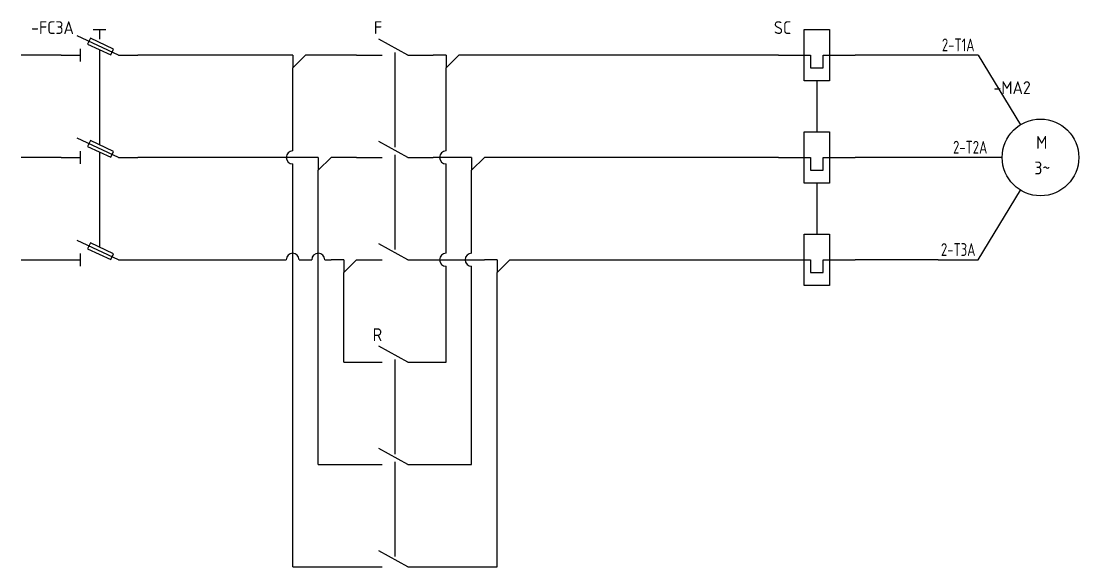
# Model space of a CAD drawing. Header units: millimetres. Extents: x 79 to 3480, y -400 to 3329.
# Drawn here: x 1383.8 to 1797.5, y -200 to 13.3 of the extents above; entities that cross this region are included whole.
import ezdxf
from ezdxf.enums import TextEntityAlignment as Align

# ---------------------------------------------------------------- set-up
doc = ezdxf.new("R2010")
doc.units = ezdxf.units.MM
doc.header["$MEASUREMENT"] = 0
for name, color, linetype in [('BLK_', 7, 'Continuous'), ('BRN_', 7, 'Continuous'), ('GRY_', 7, 'Continuous'), ('LINK', 9, 'Continuous'), ('MISC', 7, 'Continuous'), ('SYMS', 7, 'Continuous'), ('TAGS', 150, 'Continuous'), ('WIREFIXED', 7, 'Continuous'), ('YEL_14_THHN', 2, 'Continuous')]:
    doc.layers.add(name, color=color, linetype=linetype)
doc.styles.add('WD_IEC', font='ISOCP2.shx', dxfattribs={"width": 0.9, "height": 4})

# ---------------------------------------------------------------- blocks, each defined once
blk = doc.blocks.new('HT0_184')
for p, q in [((0, 0), (-2.5, 0)), ((0, 0), (0, -2.5)), ((0, -2.5), (2.5, 0))]:
    blk.add_line(p, q)
at = {"style": 'WD_IEC', "flags": 1}
for tag, p in [('X4TERM01', (-2.5, 0)), ('X1TERM01', (2.5, 0)), ('WDWSEQ', (1.53, -1.26)), ('X8TERM01', (0, -2.5))]:
    blk.add_attdef(tag, p, '', height=0.4, dxfattribs=at)
blk = doc.blocks.new('HMS21')
for p, q in [((2.5, 0), (-3.125, 3.125)), ((-7.5, 0), (-2.5, 0)), ((2.5, 0), (7.5, 0))]:
    blk.add_line(p, q)
at = {"style": 'WD_IEC'}
for tag, p in [('INST', (-2.5, 10.125)), ('LOC', (-2.5, 7.125)), ('TAG2', (-2.5, 4.125)), ('DESC1', (-2.5, -9.25)), ('DESC2', (-2.5, -12.25)), ('DESC3', (-2.5, -15.25))]:
    blk.add_attdef(tag, text='', height=2.5, dxfattribs=at).set_placement(p, align=Align.RIGHT)
for tag, p, height, flags in [('TERM01', (-7.5, 1), 2, 8), ('X2LINK', (0, 2), 0.32, 1), ('X4TERM01', (-7.5, 0), 0.32, 1), ('X8LINK', (0, 0.5), 0.32, 1), ('X1TERM02', (7.5, 0), 0.32, 1), ('CONTACT', (6.5, -2.25), 1, 1), ('FAMILY', (6.5, -3.75), 1, 1)]:
    blk.add_attdef(tag, p, '', height=height, dxfattribs=dict(at, flags=flags))
at = {"style": 'WD_IEC', "flags": 8}
for tag, height, p in [('TERM02', 2, (7.5, 1)), ('XREF', 2.5, (-2.5, -6.25))]:
    blk.add_attdef(tag, text='', height=height, dxfattribs=at).set_placement(p, align=Align.RIGHT)
blk = doc.blocks.new('HDS11F')
for p, q in [((-1.25, 5), (1.25, 5)), ((0, 5), (0, 3.11)), ((3.75, 0), (-4.38, 3.75)), ((-7.5, 0), (-3.75, 0)), ((-3.75, 1.25), (-3.75, -1.25)), ((3.75, 0), (7.5, 0))]:
    blk.add_line(p, q)
blk.add_lwpolyline([(2.76, 1.19), (-1.77, 3.3), (-2.3, 2.17), (2.24, 0.06)], close=True)
at = {"style": 'WD_IEC'}
for tag, p in [('INST', (-5, 10.12)), ('LOC', (-5, 7.12)), ('TAG1', (-5, 4.12)), ('RATING1', (-5, -3.67)), ('DESC1', (-5, -9.67)), ('DESC2', (-5, -12.67)), ('DESC3', (-5, -15.67))]:
    blk.add_attdef(tag, text='', height=2.5, dxfattribs=at).set_placement(p, align=Align.RIGHT)
for tag, p, height, flags in [('MFG', (4.92, 12.12), 1.5, 9), ('CAT', (4.92, 9.62), 1.5, 9), ('TERM01', (-7.5, 1), 2, 8), ('X2LINK', (0, 2.43), 0.32, 1), ('X4TERM01', (-7.5, 0), 0.32, 1), ('X8LINK', (0, 1.04), 0.32, 1), ('X1TERM02', (7.5, 0), 0.32, 1), ('ASSYCODE', (12.25, -2.75), 1, 1), ('FAMILY', (12.25, -4.25), 1, 1), ('CATDESC', (12.25, -5.75), 1, 1)]:
    blk.add_attdef(tag, p, '', height=height, dxfattribs=dict(at, flags=flags))
at = {"style": 'WD_IEC', "flags": 8}
blk.add_attdef('TERM02', text='', height=2, dxfattribs=at).set_placement((7.5, 1), align=Align.RIGHT)
at = {"lineweight": 15, "style": 'WD_IEC'}
blk.add_attdef('XREF', text='', height=2.5, dxfattribs=at).set_placement((-5, -6.67), align=Align.RIGHT)
blk = doc.blocks.new('HDS21F')
for p, q in [((3.75, 0), (-4.38, 3.75)), ((-7.5, 0), (-3.75, 0)), ((-3.75, 1.25), (-3.75, -1.25)), ((3.75, 0), (7.5, 0))]:
    blk.add_line(p, q)
blk.add_lwpolyline([(2.76, 1.19), (-1.77, 3.3), (-2.3, 2.17), (2.24, 0.06)], close=True)
at = {"style": 'WD_IEC'}
for tag, p in [('INST', (-5, 10.12)), ('LOC', (-5, 7.12)), ('TAG2', (-5, 4.12)), ('RATING1', (-5, -7.5)), ('DESC1', (-5, -13.5)), ('DESC2', (-5, -16.5)), ('DESC3', (-5, -19.5))]:
    blk.add_attdef(tag, text='', height=2.5, dxfattribs=at).set_placement(p, align=Align.RIGHT)
for tag, p, height, flags in [('TERM01', (-7.5, 1), 2, 8), ('X2LINK', (0, 2.43), 0.32, 1), ('X4TERM01', (-7.5, 0), 0.32, 1), ('X8LINK', (0, 1.04), 0.32, 1), ('X1TERM02', (7.5, 0), 0.32, 1), ('CONTACT', (12.23, -3.03), 1, 1), ('FAMILY', (12.25, -4.25), 1, 1)]:
    blk.add_attdef(tag, p, '', height=height, dxfattribs=dict(at, flags=flags))
at = {"style": 'WD_IEC', "flags": 8}
blk.add_attdef('TERM02', text='', height=2, dxfattribs=at).set_placement((7.5, 1), align=Align.RIGHT)
at = {"lineweight": 15, "style": 'WD_IEC'}
blk.add_attdef('XREF', text='', height=2.5, dxfattribs=at).set_placement((-5, -10.5), align=Align.RIGHT)
blk = doc.blocks.new('HMO13')
blk.add_circle((0, 0), 7.5)
at = {"style": 'WD_IEC'}
for tag, p in [('INST', (-1.91, 19.4)), ('LOC', (-1.91, 15.9)), ('TAG1', (-1.91, 12.4))]:
    blk.add_attdef(tag, text='', height=2.5, dxfattribs=at).set_placement(p, align=Align.RIGHT)
for tag, p, height, flags in [('ASSYCODE', (7.73, 20.6), 1, 1), ('FAMILY', (7.73, 19.1), 1, 1), ('CATDESC', (7.73, 17.6), 1, 1), ('MFG', (7.9, 14.22), 1.5, 9), ('CAT', (7.9, 11.72), 1.5, 9), ('X0TERM01', (-3.9, 6.4), 0.32, 1), ('X2LINK', (0, 7.5), 0.32, 1), ('TERM04', (7.5, 1), 2, 8), ('X4TERM02', (-7.5, 0), 0.32, 1), ('X1TERM04', (7.5, 0), 0.32, 1), ('X0TERM03', (-3.9, -6.4), 0.32, 1), ('X8LINK', (0, -7.5), 0.32, 1)]:
    blk.add_attdef(tag, p, '', height=height, dxfattribs=dict(at, flags=flags))
at = {"lineweight": 15, "style": 'WD_IEC'}
for tag, p in [('XREF', (16.25, 12.88)), ('WDTAGALT', (16.14, -16.32))]:
    blk.add_attdef(tag, p, '', height=2.5, dxfattribs=at)
at = {"style": 'WD_IEC'}
for tag, p in [('DESC1', (16.25, 9.12)), ('DESC2', (16.25, 5.62)), ('DESC3', (16.25, 2.12)), ('RATING1', (16.25, -2.62)), ('RATING2', (16.25, -6.12)), ('RATING3', (16.25, -9.62)), ('RATING4', (16.3, -12.99))]:
    blk.add_attdef(tag, p, '', height=2.5, dxfattribs=at)
at = {"style": 'WD_IEC', "flags": 8}
for tag, p in [('TERM01', (3.49, 8.04)), ('TERM02', (-7.86, 0.84)), ('TERM03', (4.31, -10.13))]:
    blk.add_attdef(tag, text='', height=2, dxfattribs=at).set_placement(p, align=Align.RIGHT)
at = {"style": 'WD_IEC'}
for tag, p in [('M', (0.24, 1.7)), ('3~', (0.34, -3.3))]:
    blk.add_attdef(tag, text='', height=2.5, dxfattribs=at).set_placement(p, align=Align.CENTER)
blk = doc.blocks.new('WD_WNH')
at = {"linetype": 'Continuous', "style": 'WD_IEC', "width": 0.8}
blk.add_attdef('WIRENO', text='', height=2.5, dxfattribs=at).set_placement((0, 0.75), align=Align.CENTER)
at = {"style": 'WD_IEC', "flags": 1}
for tag, p in [('W08USER', (0, 0.375)), ('W04USER', (0, 0.875)), ('W05USER', (0, 0.75)), ('W09USER', (0, 0.25)), ('W03USER', (0, 1)), ('W06USER', (0, 0.625)), ('W07USER', (0, 0.5)), ('W02USER', (0, 1.125)), ('W01USER', (0, 1.25)), ('W10USER', (0, 0.125))]:
    blk.add_attdef(tag, text='', height=0.08, dxfattribs=at).set_placement(p, align=Align.CENTER)
blk = doc.blocks.new('HOL1')
for p, q in [((-7.5, 0), (-1.25, 0)), ((-1.25, 0), (-1.25, -2.5)), ((1.25, 0), (2.5, 0)), ((1.25, -2.5), (1.25, 0)), ((2.5, 0), (7.5, 0)), ((-1.25, -2.5), (1.25, -2.5))]:
    blk.add_line(p, q)
blk.add_lwpolyline([(-2.5, 5), (2.5, 5), (2.5, -5), (-2.5, -5)], close=True)
at = {"style": 'WD_IEC'}
for tag, p in [('INST', (-5, 11.12)), ('LOC', (-5, 7.62)), ('TAG1', (-5, 4.12)), ('DESC1', (-5, -11.29)), ('DESC2', (-5, -14.79)), ('DESC3', (-5, -18.29))]:
    blk.add_attdef(tag, text='', height=2.5, dxfattribs=at).set_placement(p, align=Align.RIGHT)
for tag, p, height, flags in [('X2LINK', (0, 5), 0.32, 1), ('TERM01', (-7.5, 1), 2, 8), ('X4TERM01', (-7.5, 0), 0.32, 1), ('X1TERM02', (7.5, 0), 0.32, 1), ('X8LINK', (0, -5), 0.32, 1), ('ASSYCODE', (2.5, -7.5), 1, 1), ('FAMILY', (2.5, -9), 1, 1), ('CATDESC', (2.5, -10.5), 1, 1), ('MFG', (2.42, -15.4), 1.5, 9), ('CAT', (2.42, -17.9), 1.5, 9)]:
    blk.add_attdef(tag, p, '', height=height, dxfattribs=dict(at, flags=flags))
at = {"style": 'WD_IEC', "flags": 8}
blk.add_attdef('TERM02', text='', height=2, dxfattribs=at).set_placement((7.5, 1), align=Align.RIGHT)
at = {"lineweight": 15, "style": 'WD_IEC'}
for tag, p in [('RATING1', (-5, -3.79)), ('XREF', (-5, -7.54))]:
    blk.add_attdef(tag, text='', height=2.5, dxfattribs=at).set_placement(p, align=Align.RIGHT)
blk = doc.blocks.new('HOL2')
for p, q in [((-7.5, 0), (-1.25, 0)), ((-1.25, 0), (-1.25, -2.5)), ((1.25, 0), (2.5, 0)), ((1.25, -2.5), (1.25, 0)), ((2.5, 0), (7.5, 0)), ((-1.25, -2.5), (1.25, -2.5))]:
    blk.add_line(p, q)
blk.add_lwpolyline([(-2.5, 5), (2.5, 5), (2.5, -5), (-2.5, -5)], close=True)
at = {"style": 'WD_IEC'}
for tag, p in [('INST', (-5, 11.125)), ('LOC', (-5, 7.625)), ('TAG2', (-5, 4.125)), ('DESC1', (-5, -16.25)), ('DESC2', (-5, -19.75)), ('DESC3', (-5, -23.25))]:
    blk.add_attdef(tag, text='', height=2.5, dxfattribs=at).set_placement(p, align=Align.RIGHT)
for tag, p, height, flags in [('X2LINK', (0, 5), 0.32, 1), ('TERM01', (-7.5, 1), 2, 8), ('X4TERM01', (-7.5, 0), 0.32, 1), ('X1TERM02', (7.5, 0), 0.32, 1), ('X8LINK', (0, -5), 0.32, 1), ('FAMILY', (2.5, -9), 1, 1)]:
    blk.add_attdef(tag, p, '', height=height, dxfattribs=dict(at, flags=flags))
at = {"style": 'WD_IEC', "flags": 8}
blk.add_attdef('TERM02', text='', height=2, dxfattribs=at).set_placement((7.5, 1), align=Align.RIGHT)
at = {"lineweight": 15, "style": 'WD_IEC'}
for tag, p in [('RATING1', (-5, -8.75)), ('XREF', (-5, -12.5))]:
    blk.add_attdef(tag, text='', height=2.5, dxfattribs=at).set_placement(p, align=Align.RIGHT)

msp = doc.modelspace()

# ---------------------------------------------------------------- linework, layer by layer
at = {"layer": 'BLK_'}
msp.add_line((1767.5, -40), (1742.5, -40), dxfattribs=at)
at = {"layer": 'BRN_'}
for q in [(1742.5, 0), (1774.69, -27.19)]:
    msp.add_line((1758.12, 0), q, dxfattribs=at)
at = {"layer": 'GRY_'}
for p, q in [((1758.12, -80), (1774.69, -52.81)), ((1742.5, -80), (1758.12, -80))]:
    msp.add_line(p, q, dxfattribs=at)
at = {"layer": 'LINK'}
for points in [[(1414.4, 2.07), (1414.4, -35.13)], [(1530, 1), (1530, -36)], [(1695, -10), (1695, -30)], [(1414.4, -37.93), (1414.4, -75.13)], [(1530, -39), (1530, -76)], [(1695, -50), (1695, -70)], [(1530, -119), (1530, -156)], [(1530, -159), (1530, -196)]]:
    msp.add_lwpolyline(points, dxfattribs=at)
at = {"layer": 'YEL_14_THHN'}
for p, q in [((1399.4, 0), (1383.79, 0)), ((1485, 0), (1429.4, 0)), ((1515, 0), (1495, 0)), ((1545, 0), (1545, 0)), ((1680, 0), (1555, 0)), ((1742.5, 0), (1710, 0)), ((1490, -37.46), (1490, -5)), ((1550, -37.46), (1550, -5)), ((1399.4, -40), (1383.79, -40)), ((1495, -40), (1429.4, -40)), ((1515, -40), (1505, -40)), ((1555, -40), (1545, -40)), ((1680, -40), (1565, -40)), ((1742.5, -40), (1710, -40)), ((1490, -200), (1490, -42.54)), ((1500, -160), (1500, -45)), ((1550, -77.46), (1550, -42.54)), ((1560, -77.46), (1560, -45)), ((1383.79, -80), (1399.4, -80)), ((1429.4, -80), (1487.46, -80)), ((1492.54, -80), (1497.46, -80)), ((1502.54, -80), (1505, -80)), ((1515, -80), (1515, -80)), ((1545, -80), (1565, -80)), ((1550, -120), (1550, -82.54)), ((1560, -160), (1560, -82.54)), ((1575, -80), (1680, -80)), ((1742.5, -80), (1710, -80)), ((1510, -120), (1510, -85)), ((1570, -200), (1570, -85)), ((1510, -120), (1515, -120)), ((1545, -120), (1550, -120)), ((1500, -160), (1515, -160)), ((1545, -160), (1560, -160)), ((1490, -200), (1515, -200)), ((1545, -200), (1570, -200))]:
    msp.add_line(p, q, dxfattribs=at)
for centre, start, end in [((1490, -40), 90, 270), ((1550, -40), 90, 270), ((1490, -80), 0, 180), ((1500, -80), 0, 180), ((1550, -80), 90, 270), ((1560, -80), 90, 270)]:
    msp.add_arc(centre, 2.54, start, end, dxfattribs=at)

# ---------------------------------------------------------------- block references
at = {"layer": 'SYMS'}
ref = msp.add_blockref('HDS11F', (1414.4, 0), dxfattribs=dict(at, xscale=2, yscale=2, zscale=2))
ref.add_attrib('TAG1', '-FC3A', dxfattribs={"layer": 'TAGS', "height": 5, "style": 'WD_IEC'}).set_placement((1404.4, 8.25), align=Align.RIGHT)
ref = msp.add_blockref('HMS21', (1530, 0), dxfattribs=dict(at, xscale=2, yscale=2, zscale=2))
ref.add_attrib('TAG2', 'F', dxfattribs={"layer": 'TAGS', "height": 5, "style": 'WD_IEC'}).set_placement((1525, 8.25), align=Align.RIGHT)
ref = msp.add_blockref('HOL1', (1695, 0), dxfattribs=dict(at, xscale=2, yscale=2, zscale=2))
ref.add_attrib('TAG1', 'SC', dxfattribs={"layer": 'TAGS', "height": 5, "style": 'WD_IEC'}).set_placement((1685, 8.25), align=Align.RIGHT)
ref = msp.add_blockref('HMO13', (1782.5, -40), dxfattribs=dict(at, xscale=2, yscale=2, zscale=2))
ref.add_attrib('M', 'M', dxfattribs={"layer": 'MISC', "height": 5, "style": 'WD_IEC'}).set_placement((1782.98, -36.61), align=Align.CENTER)
ref.add_attrib('3~', '3~', dxfattribs={"layer": 'MISC', "height": 5, "style": 'WD_IEC'}).set_placement((1783.19, -46.61), align=Align.CENTER)
ref.add_attrib('TAG1', '-MA2', dxfattribs={"layer": 'TAGS', "height": 5, "style": 'WD_IEC'}).set_placement((1778.69, -15.21), align=Align.RIGHT)
at = {"layer": 'SYMS', "xscale": 2, "yscale": 2, "zscale": 2}
for name, p in [('HDS21F', (1414.4, -40)), ('HOL2', (1695, -40)), ('HMS21', (1530, -40)), ('HOL2', (1695, -80)), ('HDS21F', (1414.4, -80)), ('HMS21', (1530, -80)), ('HMS21', (1530, -160)), ('HMS21', (1530, -200))]:
    msp.add_blockref(name, p, dxfattribs=at)
at = {"layer": 'SYMS'}
ref = msp.add_blockref('HMS21', (1530, -120), dxfattribs=dict(at, xscale=2, yscale=2, zscale=2))
ref.add_attrib('TAG2', 'R', dxfattribs={"layer": 'TAGS', "height": 5, "style": 'WD_IEC'}).set_placement((1525, -111.75), align=Align.RIGHT)
at = {"layer": 'WIREFIXED'}
ref = msp.add_blockref('WD_WNH', (1750.31, 0), dxfattribs=dict(at, xscale=2, yscale=2, zscale=2))
ref.add_attrib('WIRENOF', '2-T1A', dxfattribs={"linetype": 'Continuous', "height": 5, "style": 'WD_IEC', "width": 0.8}).set_placement((1750.31, 1.5), align=Align.CENTER)
ref = msp.add_blockref('WD_WNH', (1755, -40), dxfattribs=dict(at, xscale=2, yscale=2, zscale=2))
ref.add_attrib('WIRENOF', '2-T2A', dxfattribs={"linetype": 'Continuous', "height": 5, "style": 'WD_IEC', "width": 0.8}).set_placement((1755, -38.5), align=Align.CENTER)
ref = msp.add_blockref('WD_WNH', (1750.31, -80), dxfattribs=dict(at, xscale=2, yscale=2, zscale=2))
ref.add_attrib('WIRENOF', '2-T3A', dxfattribs={"linetype": 'Continuous', "height": 5, "style": 'WD_IEC', "width": 0.8}).set_placement((1750.31, -78.5), align=Align.CENTER)
at = {"layer": 'YEL_14_THHN', "xscale": 2, "yscale": 2, "zscale": 2}
for p in [(1490, 0), (1550, 0), (1500, -40), (1560, -40), (1510, -80), (1570, -80)]:
    msp.add_blockref('HT0_184', p, dxfattribs=at)

doc.saveas('drawing.dxf')
